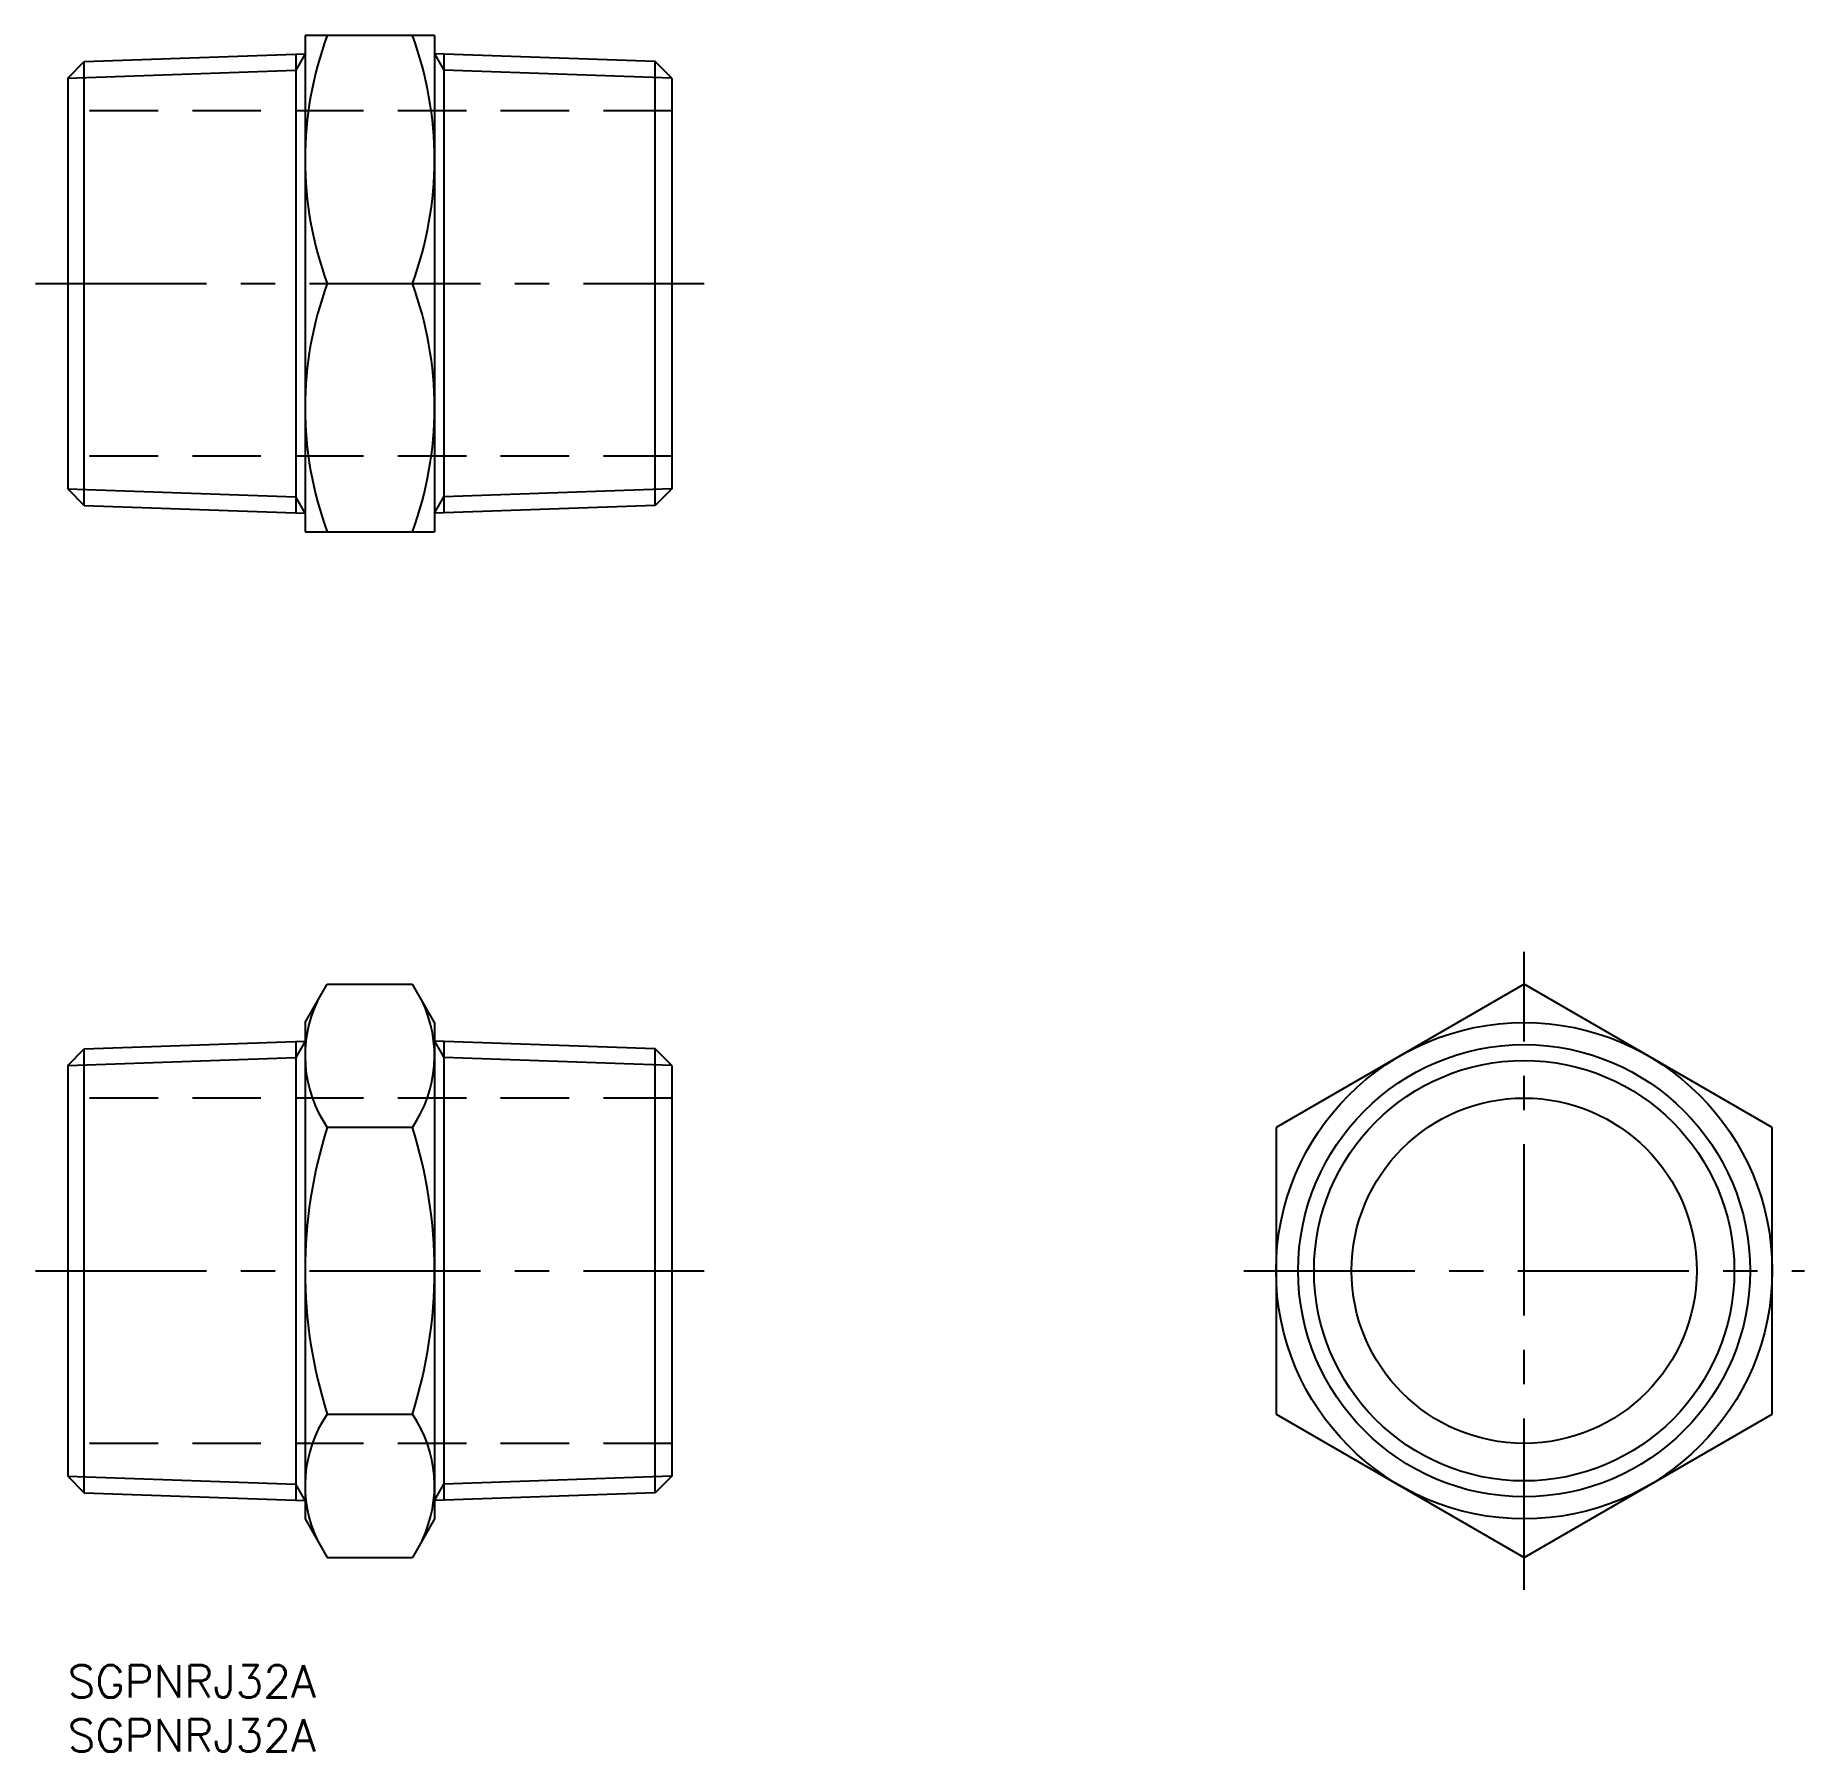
# Model space of a CAD drawing. Extents: x -3 to 161, y -8 to 151.
import ezdxf

# ---------------------------------------------------------------- set-up
doc = ezdxf.new("R2010")
doc.units = 0
doc.header["$LTSCALE"] = 0.5
doc.linetypes.add('CENTER', pattern=[50.8, 31.75, -6.35, 6.35, -6.35])
doc.linetypes.add('DASHED', pattern=[19.05, 12.7, -6.35])
for name, color, linetype in [('MSM_CENTER', 1, 'CENTER'), ('MSM_CONTINUOUS', 7, 'CONTINUOUS'), ('MSM_DASHED', 4, 'DASHED'), ('MSM_NARROW', 5, 'CONTINUOUS'), ('MSM_PART_NUMBER', 7, 'CONTINUOUS')]:
    doc.layers.add(name, color=color, linetype=linetype)
doc.styles.get("Standard").update_dxf_attribs({"font": 'txt.shx', "height": 3, "bigfont": 'bigfont.shx'})

# ---------------------------------------------------------------- blocks, each defined once
blk = doc.blocks.new('*U6')
at = {"layer": 'MSM_PART_NUMBER'}
blk.add_text('SGPNRJ32A', height=3, dxfattribs=at).set_placement((0, -3))
blk = doc.blocks.new('*U7')
at = {"layer": 'MSM_PART_NUMBER'}
blk.add_text('SGPNRJ32A', height=3, dxfattribs=at).set_placement((0, -8))

msp = doc.modelspace()

# ---------------------------------------------------------------- linework, layer by layer
at = {"layer": 'MSM_CENTER'}
for p, q in [((-3, 128.03), (59, 128.03)), ((135.01, 7), (135.01, 66.12)), ((-3, 36.56), (59, 36.56)), ((109.01, 36.56), (161.01, 36.56))]:
    msp.add_line(p, q, dxfattribs=at)
at = {"layer": 'MSM_CONTINUOUS'}
for p, q in [((22, 151.03), (22, 105.03)), ((34, 151.03), (22, 151.03)), ((34, 151.03), (34, 105.03)), ((1.53, 148.6), (22, 149.31)), ((21.13, 149.28), (21.13, 106.78)), ((54.47, 148.6), (34, 149.31)), ((34.87, 149.28), (34.87, 106.78)), ((0, 147.07), (1.53, 148.6)), ((1.53, 107.47), (1.53, 148.6)), ((54.47, 107.47), (54.47, 148.6)), ((56, 147.07), (54.47, 148.6)), ((0, 147.07), (0, 109)), ((56, 147.07), (56, 109)), ((24.05, 128.03), (31.95, 128.03)), ((0, 109), (1.53, 107.47)), ((56, 109), (54.47, 107.47)), ((1.53, 107.47), (22, 106.75)), ((54.47, 107.47), (34, 106.75)), ((22, 105.03), (34, 105.03)), ((22, 59.56), (24.05, 63.12)), ((24.05, 63.12), (31.95, 63.12)), ((34, 59.56), (31.95, 63.12)), ((135.01, 63.12), (112.01, 49.84)), ((158.01, 49.84), (135.01, 63.12)), ((22, 59.56), (22, 13.56)), ((34, 59.56), (34, 13.56)), ((1.53, 57.12), (22, 57.84)), ((21.13, 57.81), (21.13, 15.31)), ((54.47, 57.12), (34, 57.84)), ((34.87, 57.81), (34.87, 15.31)), ((0, 55.59), (1.53, 57.12)), ((1.53, 15.99), (1.53, 57.12)), ((54.47, 15.99), (54.47, 57.12)), ((56, 55.59), (54.47, 57.12)), ((0, 55.59), (0, 17.53)), ((56, 55.59), (56, 17.53)), ((31.95, 49.84), (24.05, 49.84)), ((112.01, 49.84), (112.01, 23.28)), ((158.01, 23.28), (158.01, 49.84)), ((24.05, 23.28), (31.95, 23.28)), ((112.01, 23.28), (135.01, 10)), ((135.01, 10), (158.01, 23.28)), ((0, 17.53), (1.53, 15.99)), ((56, 17.53), (54.47, 15.99)), ((1.53, 15.99), (22, 15.28)), ((54.47, 15.99), (34, 15.28)), ((22, 13.56), (24.05, 10)), ((34, 13.56), (31.95, 10)), ((24.05, 10), (31.95, 10))]:
    msp.add_line(p, q, dxfattribs=at)
for radius in [23, 20.95, 16]:
    msp.add_circle((135.01, 36.56), radius, dxfattribs=at)
for centre, radius, start, end in [((55.22, 139.53), 33.22, 159.7438, 200.2562), ((0.78, 139.53), 33.22, 339.7438, 20.2562), ((55.22, 116.53), 33.22, 159.7438, 200.2562), ((0.78, 116.53), 33.22, 339.7438, 20.2562), ((33.76, 56.48), 11.76, 154.3842, 214.3842), ((22.24, 56.48), 11.76, 325.6158, 25.6158), ((65.95, 36.56), 43.95, 162.412, 197.588), ((-9.95, 36.56), 43.95, 342.412, 17.588), ((33.76, 16.64), 11.76, 145.6158, 205.6158), ((22.24, 16.64), 11.76, 334.3842, 34.3842)]:
    msp.add_arc(centre, radius, start, end, dxfattribs=at)
at = {"layer": 'MSM_DASHED'}
for p, q in [((56, 144.03), (0, 144.03)), ((56, 112.03), (0, 112.03)), ((56, 52.56), (0, 52.56)), ((56, 20.56), (0, 20.56))]:
    msp.add_line(p, q, dxfattribs=at)
at = {"layer": 'MSM_NARROW'}
for p, q in [((22, 149.31), (21.13, 147.81)), ((34, 149.31), (34.87, 147.81)), ((0, 147.07), (21.13, 147.8)), ((56, 147.07), (34.87, 147.8)), ((0, 109), (21.13, 108.26)), ((22, 106.75), (21.13, 108.26)), ((34, 106.75), (34.87, 108.26)), ((56, 109), (34.87, 108.26)), ((22, 57.84), (21.13, 56.33)), ((34, 57.84), (34.87, 56.33)), ((0, 55.59), (21.13, 56.33)), ((56, 55.59), (34.87, 56.33)), ((0, 17.53), (21.13, 16.79)), ((22, 15.28), (21.13, 16.78)), ((34, 15.28), (34.87, 16.78)), ((56, 17.53), (34.87, 16.79))]:
    msp.add_line(p, q, dxfattribs=at)
msp.add_circle((135.01, 36.56), 19.48, dxfattribs=at)

# ---------------------------------------------------------------- block references
at = {"layer": 'MSM_CONTINUOUS'}
for name in ['*U6', '*U7']:
    msp.add_blockref(name, (0, 0), dxfattribs=at)

doc.saveas('drawing.dxf')
